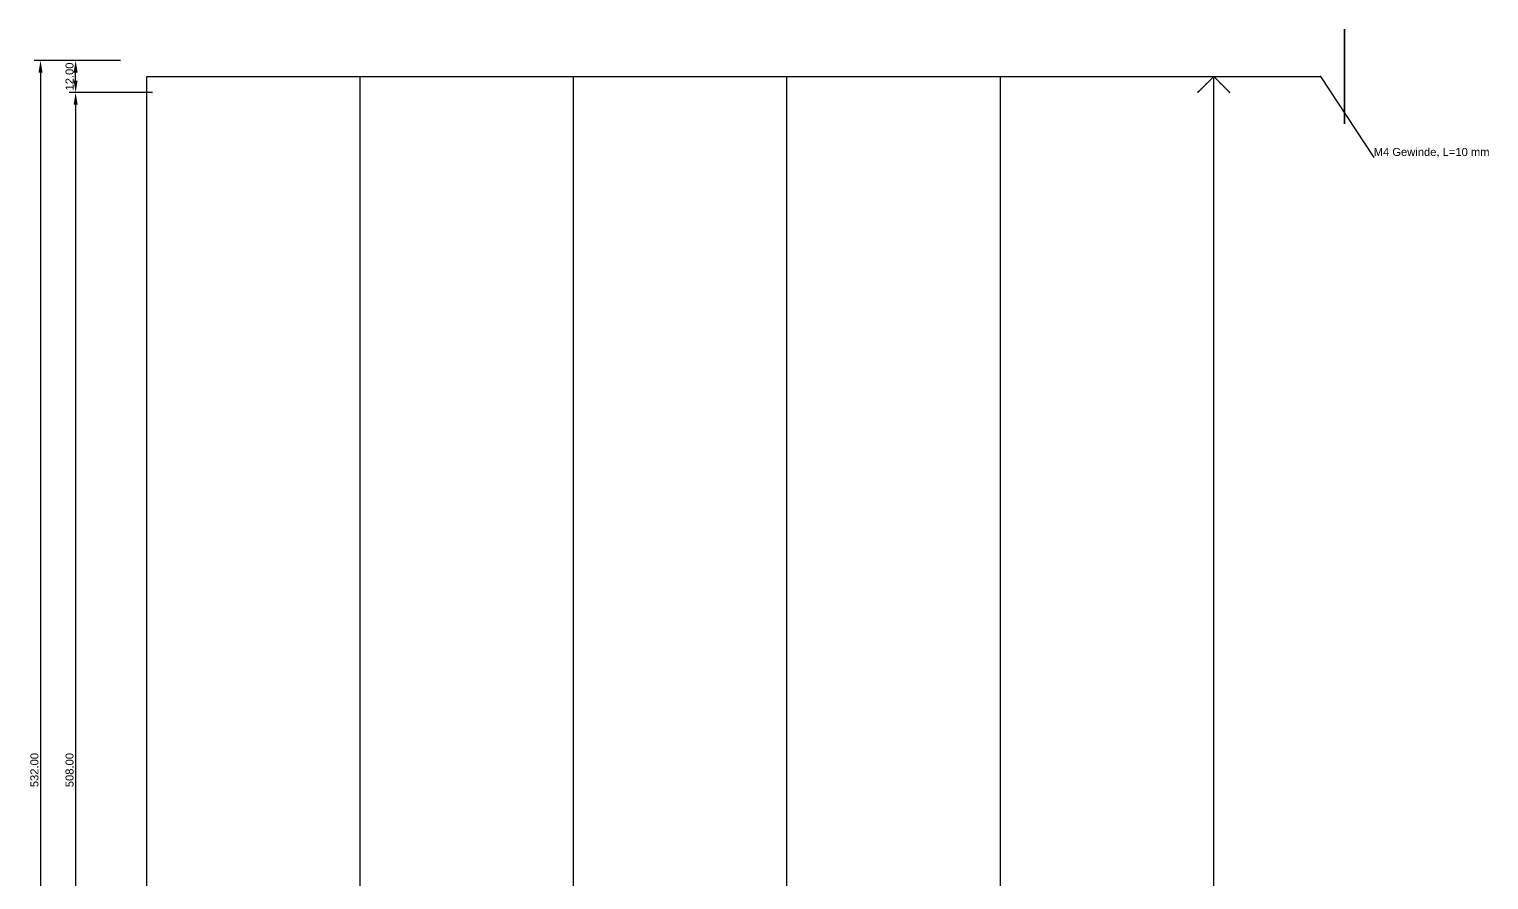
# Model space of a CAD drawing. Header units: millimetres. Extents: x -44 to 503, y -100 to 538.
# Drawn here: x -44 to 503, y 219 to 538 of the extents above; entities that cross this region are included whole.
import ezdxf

# ---------------------------------------------------------------- set-up
doc = ezdxf.new("R2010")
doc.units = ezdxf.units.MM
doc.header["$MEASUREMENT"] = 0
doc.layers.add('01_Konstruktionshilfe', color=7, linetype='Continuous', true_color=0x3aff00)
doc.layers.add('11_Vermaßung3', color=7, linetype='Continuous', true_color=0x10bdb7)
doc.styles.add('Arial', font='arial.ttf')
doc.dimstyles.get("Standard").update_dxf_attribs({"dimscale": 3, "dimtxt": 1, "dimasz": 1.5, "dimexe": 0.8, "dimexo": 1.3, "dimgap": 0.25, "dimtad": 1, "dimtoh": 1, "dimzin": 1, "dimdsep": 46, "dimtxsty": 'Arial', "dimcen": 0.5, "dimazin": 1, "dimtfac": 1, "dimtdec": 4, "dimtix": 1, "dimtofl": 0, "dimtmove": 1, "dimatfit": 3, "dimfxl": 0, "dimtolj": 1, "dimtzin": 1, "dimarcsym": 0})

# ---------------------------------------------------------------- blocks, each defined once
blk = doc.blocks.new('*D36')
at = {"layer": '11_Vermaßung3', "color": 0, "lineweight": -2}
for p, q in [((-9.9, 526), (-42.23, 526)), ((-39.83, 521.5), (-39.83, -1.5)), ((-9.9, -6), (-42.23, -6))]:
    blk.add_line(p, q, dxfattribs=at)
at = {"layer": '11_Vermaßung3', "color": 0}
for points in [[(-39.08, 521.5), (-40.58, 521.5), (-39.83, 526)], [(-40.58, -1.5), (-39.08, -1.5), (-39.83, -6)]]:
    blk.add_solid(points, dxfattribs=at)
at = {"layer": 'Defpoints', "color": 0}
for p in [(-6, 526), (-39.83, -6), (-6, -6)]:
    blk.add_point(p, dxfattribs=at)
at = {"layer": '11_Vermaßung3', "color": 0, "insert": (-42.11, 260), "char_height": 3, "attachment_point": 5, "rotation": 90, "style": 'Arial'}
blk.add_mtext('\\A1;532.00', dxfattribs=at)
blk = doc.blocks.new('*D49')
at = {"layer": '11_Vermaßung3', "color": 0, "lineweight": -2}
for p, q in [((2.1, 514), (-29.06, 514)), ((-26.66, 509.5), (-26.66, 10.5)), ((2.1, 6), (-29.06, 6))]:
    blk.add_line(p, q, dxfattribs=at)
at = {"layer": '11_Vermaßung3', "color": 0}
for points in [[(-25.91, 509.5), (-27.41, 509.5), (-26.66, 514)], [(-27.41, 10.5), (-25.91, 10.5), (-26.66, 6)]]:
    blk.add_solid(points, dxfattribs=at)
at = {"layer": 'Defpoints', "color": 0}
for p in [(6, 514), (-26.66, 6), (6, 6)]:
    blk.add_point(p, dxfattribs=at)
at = {"layer": '11_Vermaßung3', "color": 0, "insert": (-28.94, 260), "char_height": 3, "attachment_point": 5, "rotation": 90, "style": 'Arial'}
blk.add_mtext('\\A1;508.00', dxfattribs=at)
blk = doc.blocks.new('*D50')
at = {"layer": '11_Vermaßung3', "color": 0, "lineweight": -2}
for p, q in [((-9.9, 526), (-29.06, 526)), ((-26.66, 518.5), (-26.66, 521.5)), ((2.1, 514), (-29.06, 514))]:
    blk.add_line(p, q, dxfattribs=at)
at = {"layer": '11_Vermaßung3', "color": 0}
for points in [[(-25.91, 521.5), (-27.41, 521.5), (-26.66, 526)], [(-27.41, 518.5), (-25.91, 518.5), (-26.66, 514)]]:
    blk.add_solid(points, dxfattribs=at)
at = {"layer": 'Defpoints', "color": 0}
for p in [(-26.66, 526), (-6, 526), (6, 514)]:
    blk.add_point(p, dxfattribs=at)
at = {"layer": '11_Vermaßung3', "color": 0, "insert": (-28.94, 520), "char_height": 3, "attachment_point": 5, "rotation": 90, "style": 'Arial'}
blk.add_mtext('\\A1;12.00', dxfattribs=at)

msp = doc.modelspace()

# ---------------------------------------------------------------- linework, layer by layer
at = {"layer": '01_Konstruktionshilfe'}
for p, q in [((80, 0), (80, 520)), ((160, 0), (160, 520)), ((240, 0), (240, 520)), ((320, 0), (320, 520)), ((400, 0), (400, 520))]:
    msp.add_line(p, q, dxfattribs=at)
msp.add_lwpolyline([(440, 0), (0, 0), (0, 520), (440, 520)], dxfattribs=at)
msp.add_polyline3d([(406, 514, 0), (405.999, 514.001, 0.092), (405.997, 514.003, 0.184), (405.994, 514.006, 0.275), (405.989, 514.011, 0.367), (405.983, 514.017, 0.458), (405.975, 514.025, 0.548), (405.966, 514.034, 0.639), (405.956, 514.044, 0.729), (405.944, 514.056, 0.819), (405.931, 514.069, 0.908), (405.916, 514.084, 0.998), (405.901, 514.099, 1.086), (405.884, 514.116, 1.175), (405.866, 514.134, 1.263), (405.846, 514.154, 1.35), (405.825, 514.175, 1.437), (405.803, 514.197, 1.524), (405.78, 514.22, 1.609), (405.756, 514.244, 1.694), (405.73, 514.27, 1.778), (405.704, 514.296, 1.861), (405.676, 514.324, 1.944), (405.648, 514.352, 2.026), (405.618, 514.382, 2.107), (405.587, 514.413, 2.187), (405.555, 514.445, 2.267), (405.489, 514.511, 2.424), (405.418, 514.582, 2.577), (405.344, 514.656, 2.727), (405.268, 514.732, 2.873), (405.188, 514.812, 3.015), (405.105, 514.895, 3.153), (405.019, 514.981, 3.288), (404.93, 515.07, 3.419), (404.839, 515.161, 3.547), (404.746, 515.254, 3.671), (404.65, 515.35, 3.792), (404.552, 515.448, 3.909), (404.452, 515.548, 4.022), (404.35, 515.65, 4.132), (404.247, 515.753, 4.239), (404.141, 515.859, 4.342), (404.034, 515.966, 4.442), (403.925, 516.075, 4.538), (403.815, 516.185, 4.631), (403.707, 516.293, 4.718), (403.598, 516.402, 4.801), (403.488, 516.512, 4.882), (403.376, 516.624, 4.96), (403.263, 516.737, 5.035), (403.15, 516.85, 5.107), (403.035, 516.965, 5.176), (402.919, 517.081, 5.242), (402.803, 517.197, 5.305), (402.686, 517.314, 5.365), (402.449, 517.551, 5.477), (402.211, 517.789, 5.578), (401.971, 518.029, 5.667), (401.728, 518.272, 5.746), (401.484, 518.516, 5.813), (401.239, 518.761, 5.871), (400.992, 519.008, 5.917), (400.745, 519.255, 5.954), (400.497, 519.503, 5.979), (400.249, 519.751, 5.995), (400, 520, 6), (399.751, 519.751, 5.995), (399.503, 519.503, 5.979), (399.255, 519.255, 5.954), (399.008, 519.008, 5.917), (398.761, 518.761, 5.871), (398.516, 518.516, 5.813), (398.272, 518.272, 5.746), (398.029, 518.029, 5.667), (397.789, 517.789, 5.578), (397.551, 517.551, 5.477), (397.314, 517.314, 5.365), (397.197, 517.197, 5.305), (397.081, 517.081, 5.242), (396.965, 516.965, 5.176), (396.85, 516.85, 5.107), (396.737, 516.737, 5.035), (396.624, 516.624, 4.96), (396.512, 516.512, 4.882), (396.402, 516.402, 4.801), (396.293, 516.293, 4.718), (396.185, 516.185, 4.631), (396.075, 516.075, 4.538), (395.966, 515.966, 4.442), (395.859, 515.859, 4.342), (395.753, 515.753, 4.239), (395.65, 515.65, 4.132), (395.548, 515.548, 4.022), (395.448, 515.448, 3.909), (395.35, 515.35, 3.792), (395.254, 515.254, 3.671), (395.161, 515.161, 3.547), (395.07, 515.07, 3.419), (394.981, 514.981, 3.288), (394.895, 514.895, 3.153), (394.812, 514.812, 3.015), (394.732, 514.732, 2.873), (394.656, 514.656, 2.727), (394.582, 514.582, 2.577), (394.511, 514.511, 2.424), (394.445, 514.445, 2.267), (394.413, 514.413, 2.187), (394.382, 514.382, 2.107), (394.352, 514.352, 2.026), (394.324, 514.324, 1.944), (394.296, 514.296, 1.861), (394.27, 514.27, 1.778), (394.244, 514.244, 1.694), (394.22, 514.22, 1.609), (394.197, 514.197, 1.524), (394.175, 514.175, 1.437), (394.154, 514.154, 1.35), (394.134, 514.134, 1.263), (394.116, 514.116, 1.175), (394.099, 514.099, 1.086), (394.084, 514.084, 0.998), (394.069, 514.069, 0.908), (394.056, 514.056, 0.819), (394.044, 514.044, 0.729), (394.034, 514.034, 0.639), (394.025, 514.025, 0.548), (394.017, 514.017, 0.458), (394.011, 514.011, 0.367), (394.006, 514.006, 0.275), (394.003, 514.003, 0.184), (394.001, 514.001, 0.092), (394, 514, 0), (394.001, 514.001, -0.092), (394.003, 514.003, -0.184), (394.006, 514.006, -0.275), (394.011, 514.011, -0.367), (394.017, 514.017, -0.458), (394.025, 514.025, -0.548), (394.034, 514.034, -0.639), (394.044, 514.044, -0.729), (394.056, 514.056, -0.819), (394.069, 514.069, -0.908), (394.084, 514.084, -0.998), (394.099, 514.099, -1.086), (394.116, 514.116, -1.175), (394.134, 514.134, -1.263), (394.154, 514.154, -1.35), (394.175, 514.175, -1.437), (394.197, 514.197, -1.524), (394.22, 514.22, -1.609), (394.244, 514.244, -1.694), (394.27, 514.27, -1.778), (394.296, 514.296, -1.861), (394.324, 514.324, -1.944), (394.352, 514.352, -2.026), (394.382, 514.382, -2.107), (394.413, 514.413, -2.187), (394.445, 514.445, -2.267), (394.511, 514.511, -2.424), (394.582, 514.582, -2.577), (394.656, 514.656, -2.727), (394.732, 514.732, -2.873), (394.812, 514.812, -3.015), (394.895, 514.895, -3.153), (394.981, 514.981, -3.288), (395.07, 515.07, -3.419), (395.161, 515.161, -3.547), (395.254, 515.254, -3.671), (395.35, 515.35, -3.792), (395.448, 515.448, -3.909), (395.548, 515.548, -4.022), (395.65, 515.65, -4.132), (395.753, 515.753, -4.239), (395.859, 515.859, -4.342), (395.966, 515.966, -4.442), (396.075, 516.075, -4.538), (396.185, 516.185, -4.631), (396.293, 516.293, -4.718), (396.402, 516.402, -4.801), (396.512, 516.512, -4.882), (396.624, 516.624, -4.96), (396.737, 516.737, -5.035), (396.85, 516.85, -5.107), (396.965, 516.965, -5.176), (397.081, 517.081, -5.242), (397.197, 517.197, -5.305), (397.314, 517.314, -5.365), (397.551, 517.551, -5.477), (397.789, 517.789, -5.578), (398.029, 518.029, -5.667), (398.272, 518.272, -5.746), (398.516, 518.516, -5.813), (398.761, 518.761, -5.871), (399.008, 519.008, -5.917), (399.255, 519.255, -5.954), (399.503, 519.503, -5.979), (399.751, 519.751, -5.995), (400, 520, -6), (400.249, 519.751, -5.995), (400.497, 519.503, -5.979), (400.745, 519.255, -5.954), (400.992, 519.008, -5.917), (401.239, 518.761, -5.871), (401.484, 518.516, -5.813), (401.728, 518.272, -5.746), (401.971, 518.029, -5.667), (402.211, 517.789, -5.578), (402.449, 517.551, -5.477), (402.686, 517.314, -5.365), (402.803, 517.197, -5.305), (402.919, 517.081, -5.242), (403.035, 516.965, -5.176), (403.15, 516.85, -5.107), (403.263, 516.737, -5.035), (403.376, 516.624, -4.96), (403.488, 516.512, -4.882), (403.598, 516.402, -4.801), (403.707, 516.293, -4.718), (403.815, 516.185, -4.631), (403.925, 516.075, -4.538), (404.034, 515.966, -4.442), (404.141, 515.859, -4.342), (404.247, 515.753, -4.239), (404.35, 515.65, -4.132), (404.452, 515.548, -4.022), (404.552, 515.448, -3.909), (404.65, 515.35, -3.792), (404.746, 515.254, -3.671), (404.839, 515.161, -3.547), (404.93, 515.07, -3.419), (405.019, 514.981, -3.288), (405.105, 514.895, -3.153), (405.188, 514.812, -3.015), (405.268, 514.732, -2.873), (405.344, 514.656, -2.727), (405.418, 514.582, -2.577), (405.489, 514.511, -2.424), (405.555, 514.445, -2.267), (405.587, 514.413, -2.187), (405.618, 514.382, -2.107), (405.648, 514.352, -2.026), (405.676, 514.324, -1.944), (405.704, 514.296, -1.861), (405.73, 514.27, -1.778), (405.756, 514.244, -1.694), (405.78, 514.22, -1.609), (405.803, 514.197, -1.524), (405.825, 514.175, -1.437), (405.846, 514.154, -1.35), (405.866, 514.134, -1.263), (405.884, 514.116, -1.175), (405.901, 514.099, -1.086), (405.916, 514.084, -0.998), (405.931, 514.069, -0.908), (405.944, 514.056, -0.819), (405.956, 514.044, -0.729), (405.966, 514.034, -0.639), (405.975, 514.025, -0.548), (405.983, 514.017, -0.458), (405.989, 514.011, -0.367), (405.994, 514.006, -0.275), (405.997, 514.003, -0.184), (405.999, 514.001, -0.092)], close=True, dxfattribs=at)
at = {"layer": '01_Konstruktionshilfe', "extrusion": (1, 0, 0)}
msp.add_circle((520, 0, 449), 17.737, dxfattribs=at)
at = {"layer": '01_Konstruktionshilfe'}
msp.add_point((440, 520), dxfattribs=at)
at = {"layer": '11_Vermaßung3'}
msp.add_line((440, 520), (459.939, 489.619, -20.333), dxfattribs=at)

# ---------------------------------------------------------------- texts
at = {"layer": '11_Vermaßung3', "insert": (459.939, 493.222, -20.333), "char_height": 3, "width": 91.8913, "attachment_point": 1, "style": 'Arial'}
msp.add_mtext('M4 Gewinde, L=10 mm', dxfattribs=at)

# ---------------------------------------------------------------- dimensions: what is measured, and where the dimension line sits
at = {"layer": '11_Vermaßung3'}
for base, p1, p2, picture, middle in [((-39.83, -6, 0), (-6, 526, 0), (-6, -6, 0), '*D36', (-42.111, 260, 0)), ((-26.66, 526), (6, 514), (-6, 526), '*D50', (-28.942, 520)), ((-26.66, 6), (6, 514), (6, 6), '*D49', (-28.942, 260))]:
    dim = msp.add_linear_dim(base=base, p1=p1, p2=p2, angle=90, dimstyle='Standard', override={"dimscale": 3, "dimtxt": 1, "dimasz": 1.5, "dimexe": 0.8, "dimexo": 1.3, "dimgap": 0.25, "dimtad": 1, "dimtih": 0, "dimdec": 2, "dimzin": 1, "dimtxsty": 'Arial', "dimsah": 0, "dimcen": 0.5, "dimadec": 2, "dimazin": 1, "dimtix": 0, "dimtmove": 0, "dimtzin": 1}, dxfattribs=at)
    dim.commit()
    dim.dimension.update_dxf_attribs({"geometry": picture, "text_midpoint": middle})

doc.saveas('drawing.dxf')
